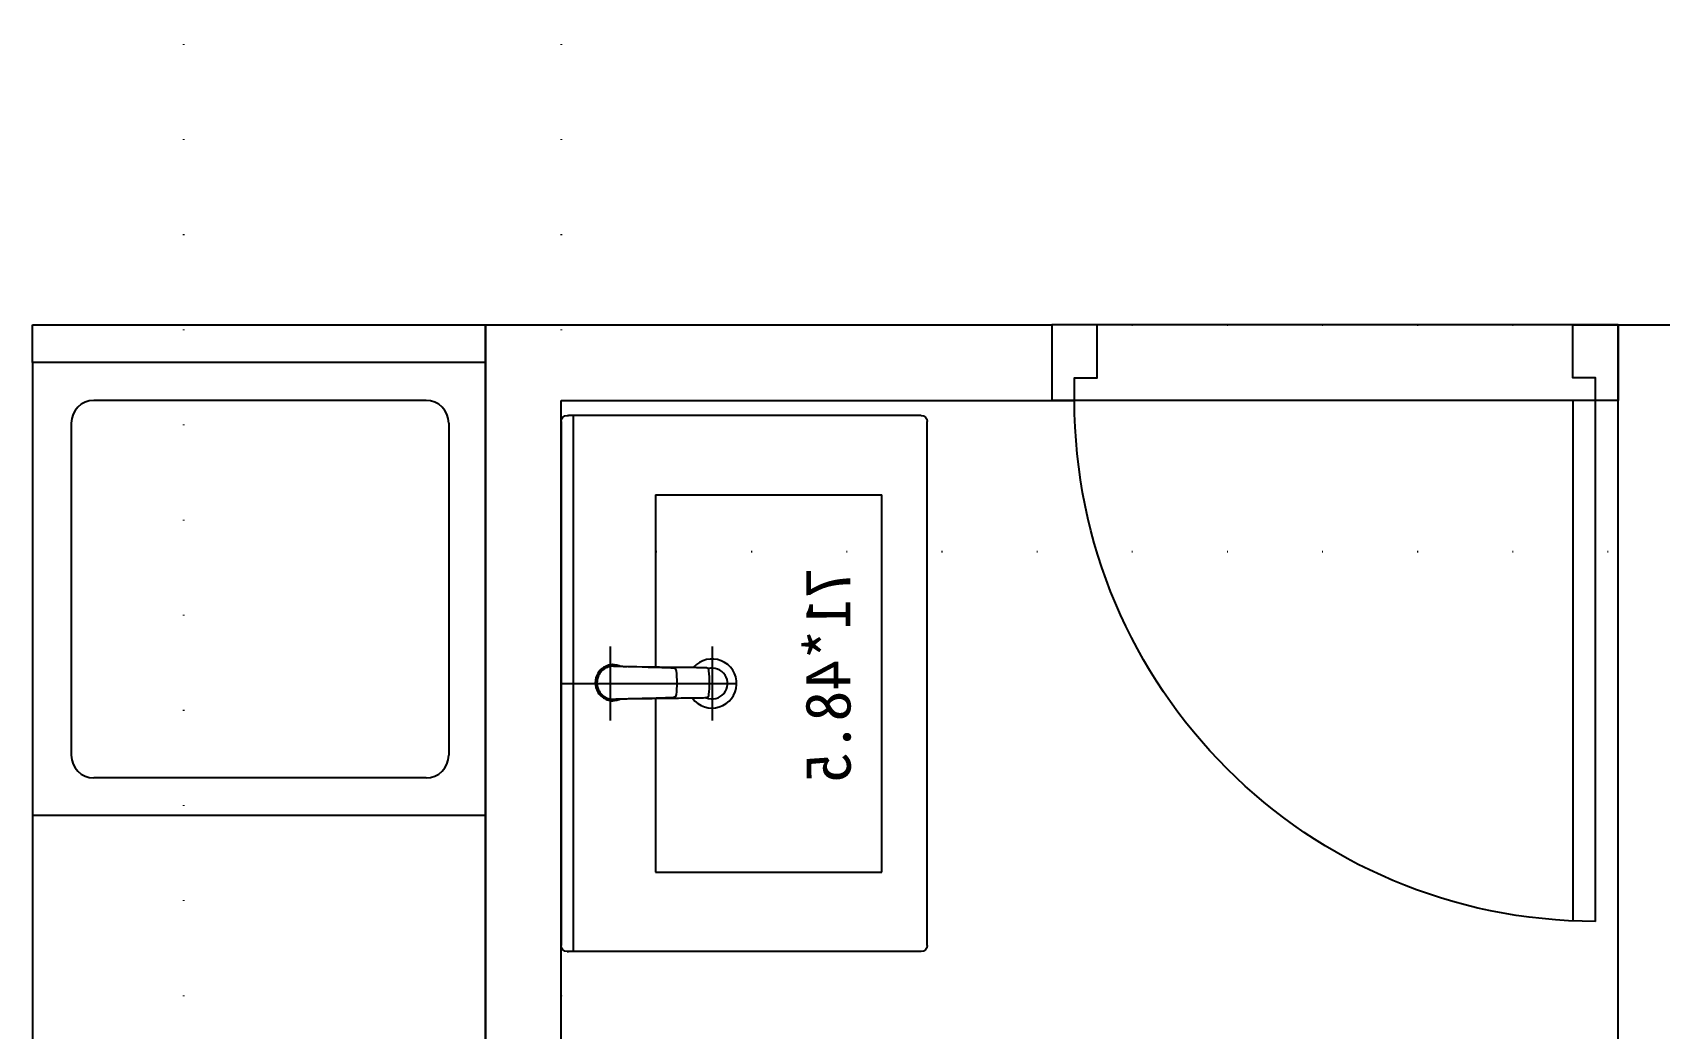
# Model space of a CAD drawing. Header units: millimetres. Extents: x 45074 to 106565, y 51012 to 60222.
# Drawn here: x 100627.2 to 100842.6, y 56542.4 to 56674.3 of the extents above; entities that cross this region are included whole.
import ezdxf

# ---------------------------------------------------------------- set-up
doc = ezdxf.new("R2010")
doc.units = ezdxf.units.MM
doc.header["$LTSCALE"] = 50
doc.header["$MEASUREMENT"] = 0
doc.linetypes.add('DOT', pattern=[0.25, 0, -0.25])
doc.layers.get('0').update_dxf_attribs({"color": 8, "linetype": 'CONTINUOUS'})
doc.layers.add('00', color=7, linetype='DOT')
doc.styles.get("Standard").update_dxf_attribs({"font": 'romanc', "bigfont": 'CHINA.SHX'})

# ---------------------------------------------------------------- blocks, each defined once
blk = doc.blocks.new('*U38', base_point=(71322.47, 1628.82))
for p, q in [((71353.97, 1633.82), (71353.97, 1702.82)), ((71356.97, 1702.82), (71356.97, 1633.82)), ((71284.97, 1623.82), (71284.97, 1633.82)), ((71353.97, 1633.82), (71284.97, 1633.82)), ((71356.97, 1633.82), (71353.97, 1633.82)), ((71359.97, 1633.82), (71356.97, 1633.82)), ((71359.97, 1623.82), (71359.97, 1633.82)), ((71359.97, 1623.82), (71284.97, 1623.82))]:
    blk.add_line(p, q)
for points in [[(71284.97, 1633.82), (71287.97, 1633.82), (71287.97, 1630.82), (71290.97, 1630.82), (71290.97, 1623.82), (71284.97, 1623.82)], [(71359.97, 1633.82), (71356.97, 1633.82), (71356.97, 1630.82), (71353.97, 1630.82), (71353.97, 1623.82), (71359.97, 1623.82)]]:
    blk.add_lwpolyline(points)
blk.add_arc((71356.97, 1633.82), 69, 90, 180)

msp = doc.modelspace()

# ---------------------------------------------------------------- linework, layer by layer
for p, q in [((100687.154, 56425.566), (100687.154, 56635.566)), ((100687.154, 56635.566), (100762.154, 56635.566)), ((100837.154, 56370.566), (100837.154, 56635.566)), ((100837.154, 56635.566), (100847.154, 56635.566)), ((100687.154, 56630.566), (100627.154, 56630.566)), ((100627.154, 56630.566), (100627.154, 56425.566)), ((100687.154, 56630.566), (100687.154, 56425.566)), ((100679.279, 56625.566), (100635.279, 56625.566)), ((100697.154, 56370.566), (100697.154, 56625.566)), ((100697.154, 56625.566), (100762.154, 56625.566)), ((100632.279, 56622.566), (100632.279, 56578.566)), ((100682.279, 56622.569), (100682.279, 56578.566)), ((100697.154, 56622.766), (100697.154, 56553.366)), ((100703.654, 56592.958), (100703.654, 56583.174)), ((100717.154, 56592.958), (100717.154, 56583.174)), ((100703.445, 56590.486), (100703.274, 56590.431)), ((100703.445, 56590.486), (100703.274, 56590.431)), ((100703.617, 56590.527), (100703.445, 56590.486)), ((100703.617, 56590.527), (100703.445, 56590.486)), ((100703.787, 56590.555), (100703.617, 56590.527)), ((100703.955, 56590.57), (100703.787, 56590.555)), ((100703.996, 56590.572), (100703.955, 56590.57)), ((100703.996, 56590.572), (100704.217, 56590.57)), ((100704.217, 56590.57), (100704.539, 56590.53)), ((100704.217, 56590.57), (100704.539, 56590.53)), ((100704.539, 56590.53), (100704.867, 56590.442)), ((100701.713, 56588.491), (100701.691, 56588.172)), ((100701.78, 56588.818), (100701.713, 56588.491)), ((100701.887, 56589.121), (100701.78, 56588.818)), ((100702.037, 56589.414), (100701.887, 56589.121)), ((100701.916, 56588.336), (100701.91, 56588.172)), ((100701.931, 56588.472), (100701.916, 56588.336)), ((100701.953, 56588.608), (100701.931, 56588.472)), ((100701.985, 56588.743), (100701.953, 56588.608)), ((100702.025, 56588.877), (100701.985, 56588.743)), ((100702.073, 56589.007), (100702.025, 56588.877)), ((100702.178, 56589.622), (100702.037, 56589.414)), ((100702.129, 56589.135), (100702.073, 56589.007)), ((100702.194, 56589.259), (100702.129, 56589.135)), ((100702.34, 56589.815), (100702.178, 56589.622)), ((100702.3, 56589.429), (100702.194, 56589.259)), ((100702.42, 56589.589), (100702.3, 56589.429)), ((100702.476, 56589.949), (100702.34, 56589.815)), ((100702.554, 56589.735), (100702.42, 56589.589)), ((100702.622, 56590.072), (100702.476, 56589.949)), ((100702.661, 56589.836), (100702.554, 56589.735)), ((100702.776, 56590.182), (100702.622, 56590.072)), ((100702.775, 56589.929), (100702.661, 56589.836)), ((100702.893, 56590.013), (100702.775, 56589.929)), ((100702.938, 56590.279), (100702.776, 56590.182)), ((100703.015, 56590.089), (100702.893, 56590.013)), ((100703.104, 56590.362), (100702.938, 56590.279)), ((100703.137, 56590.153), (100703.015, 56590.089)), ((100703.274, 56590.431), (100703.104, 56590.362)), ((100703.261, 56590.209), (100703.137, 56590.153)), ((100703.388, 56590.258), (100703.261, 56590.209)), ((100703.518, 56590.297), (100703.388, 56590.258)), ((100703.615, 56590.321), (100703.518, 56590.297)), ((100703.712, 56590.34), (100703.615, 56590.321)), ((100703.81, 56590.354), (100703.712, 56590.34)), ((100703.909, 56590.365), (100703.81, 56590.354)), ((100704.087, 56590.374), (100703.909, 56590.365)), ((100704.038, 56590.37), (100703.938, 56590.364)), ((100703.979, 56590.366), (100703.938, 56590.364)), ((100704.075, 56590.372), (100704.038, 56590.37)), ((100704.117, 56590.373), (100704.075, 56590.372)), ((100704.111, 56590.374), (100704.087, 56590.374)), ((100704.117, 56590.373), (100704.095, 56590.372)), ((100704.111, 56590.374), (100704.143, 56590.373)), ((100704.127, 56590.373), (100704.117, 56590.373)), ((100704.117, 56590.373), (100704.127, 56590.373)), ((100704.218, 56590.374), (100704.121, 56590.372)), ((100704.167, 56590.373), (100704.121, 56590.372)), ((100704.15, 56590.373), (100704.127, 56590.373)), ((100704.169, 56590.373), (100704.135, 56590.373)), ((100704.167, 56590.373), (100704.135, 56590.373)), ((100704.167, 56590.373), (100704.135, 56590.373)), ((100704.181, 56590.374), (100704.154, 56590.373)), ((100704.192, 56590.374), (100704.16, 56590.373)), ((100704.172, 56590.373), (100704.16, 56590.373)), ((100704.218, 56590.374), (100704.167, 56590.373)), ((100704.218, 56590.374), (100704.169, 56590.373)), ((100704.237, 56590.373), (100704.169, 56590.373)), ((100704.169, 56590.373), (100704.177, 56590.373)), ((100704.181, 56590.374), (100704.186, 56590.374)), ((100704.192, 56590.374), (100704.237, 56590.373)), ((100704.218, 56590.374), (100704.293, 56590.373)), ((100704.222, 56590.373), (100704.286, 56590.373)), ((100704.222, 56590.373), (100704.326, 56590.372)), ((100704.279, 56590.373), (100704.293, 56590.373)), ((100704.279, 56590.373), (100704.326, 56590.372)), ((100704.286, 56590.373), (100704.326, 56590.372)), ((100704.326, 56590.372), (100704.433, 56590.37)), ((100704.433, 56590.37), (100704.544, 56590.367)), ((100704.457, 56590.369), (100705.912, 56590.329)), ((100704.457, 56590.369), (100706.093, 56590.324)), ((100704.582, 56590.366), (100704.746, 56590.361)), ((100704.746, 56590.361), (100704.93, 56590.356)), ((100704.867, 56590.442), (100705.078, 56590.352)), ((100704.93, 56590.356), (100705.051, 56590.353)), ((100705.051, 56590.353), (100705.176, 56590.35)), ((100705.176, 56590.35), (100705.307, 56590.346)), ((100705.307, 56590.346), (100705.442, 56590.342)), ((100705.442, 56590.342), (100705.588, 56590.338)), ((100705.588, 56590.338), (100705.74, 56590.334)), ((100705.74, 56590.334), (100705.912, 56590.329)), ((100706.063, 56590.325), (100706.315, 56590.321)), ((100706.063, 56590.325), (100706.315, 56590.321)), ((100706.093, 56590.324), (100706.22, 56590.321)), ((100706.22, 56590.321), (100706.726, 56590.307)), ((100706.315, 56590.321), (100706.619, 56590.317)), ((100706.619, 56590.317), (100707.191, 56590.309)), ((100706.726, 56590.307), (100707.913, 56590.274)), ((100707.191, 56590.309), (100707.978, 56590.298)), ((100707.913, 56590.274), (100708.705, 56590.253)), ((100707.978, 56590.298), (100708.721, 56590.289)), ((100708.705, 56590.253), (100709.101, 56590.242)), ((100708.721, 56590.289), (100709.216, 56590.282)), ((100709.101, 56590.242), (100709.732, 56590.224)), ((100709.216, 56590.282), (100710.188, 56590.27)), ((100709.732, 56590.224), (100710.048, 56590.215)), ((100710.048, 56590.215), (100710.52, 56590.202)), ((100710.188, 56590.27), (100711.966, 56590.247)), ((100710.52, 56590.202), (100710.755, 56590.195)), ((100710.755, 56590.195), (100710.989, 56590.188)), ((100710.989, 56590.188), (100711.221, 56590.181)), ((100711.221, 56590.181), (100711.452, 56590.174)), ((100711.452, 56590.174), (100711.681, 56590.166)), ((100711.681, 56590.166), (100711.906, 56590.159)), ((100711.906, 56590.159), (100711.949, 56590.157)), ((100711.949, 56590.157), (100712.054, 56590.145)), ((100711.966, 56590.247), (100712.691, 56590.238)), ((100712.054, 56590.145), (100712.107, 56590.131)), ((100712.107, 56590.131), (100712.181, 56590.095)), ((100712.181, 56590.095), (100712.192, 56590.088)), ((100712.192, 56590.088), (100712.256, 56590.038)), ((100712.256, 56590.038), (100712.307, 56589.978)), ((100712.307, 56589.978), (100712.344, 56589.907)), ((100712.344, 56589.907), (100712.362, 56589.856)), ((100712.362, 56589.856), (100712.381, 56589.749)), ((100712.381, 56589.749), (100712.424, 56589.356)), ((100712.424, 56589.356), (100712.453, 56588.962)), ((100712.453, 56588.962), (100712.47, 56588.567)), ((100712.47, 56588.567), (100712.476, 56588.172)), ((100712.47, 56588.567), (100712.476, 56588.172)), ((100712.691, 56590.238), (100713.063, 56590.233)), ((100713.063, 56590.233), (100713.341, 56590.23)), ((100713.341, 56590.23), (100713.617, 56590.227)), ((100713.617, 56590.227), (100713.844, 56590.224)), ((100713.844, 56590.224), (100714.066, 56590.221)), ((100714.066, 56590.221), (100714.262, 56590.219)), ((100714.262, 56590.219), (100714.454, 56590.217)), ((100714.454, 56590.217), (100714.641, 56590.216)), ((100714.641, 56590.216), (100714.822, 56590.214)), ((100714.822, 56590.214), (100714.982, 56590.213)), ((100714.982, 56590.213), (100715.136, 56590.211)), ((100715.136, 56590.211), (100715.176, 56590.211)), ((100715.176, 56590.211), (100715.475, 56590.205)), ((100715.475, 56590.205), (100715.719, 56590.201)), ((100715.719, 56590.201), (100715.963, 56590.197)), ((100715.963, 56590.197), (100716.207, 56590.192)), ((100716.207, 56590.192), (100716.236, 56590.192)), ((100716.236, 56590.192), (100716.327, 56590.185)), ((100716.327, 56590.185), (100716.359, 56590.183)), ((100716.359, 56590.183), (100716.413, 56590.173)), ((100716.413, 56590.173), (100716.489, 56590.142)), ((100716.489, 56590.142), (100716.567, 56590.084)), ((100716.567, 56590.084), (100716.579, 56590.071)), ((100716.579, 56590.071), (100716.629, 56590.003)), ((100716.629, 56590.003), (100716.664, 56589.922)), ((100716.664, 56589.922), (100716.68, 56589.863)), ((100716.68, 56589.863), (100716.698, 56589.742)), ((100716.698, 56589.742), (100716.739, 56589.351)), ((100716.739, 56589.351), (100716.768, 56588.958)), ((100716.768, 56588.958), (100716.786, 56588.565)), ((100716.786, 56588.565), (100716.791, 56588.172)), ((100697.154, 56588.066), (100720.404, 56588.066)), ((100701.691, 56588.172), (100701.713, 56587.853)), ((100701.713, 56587.853), (100701.78, 56587.525)), ((100701.78, 56587.525), (100701.887, 56587.222)), ((100701.887, 56587.222), (100702.037, 56586.929)), ((100701.91, 56588.172), (100701.916, 56588.007)), ((100701.916, 56588.007), (100701.931, 56587.871)), ((100701.931, 56587.871), (100701.953, 56587.735)), ((100701.953, 56587.735), (100701.985, 56587.6)), ((100701.985, 56587.6), (100702.025, 56587.467)), ((100702.025, 56587.467), (100702.073, 56587.336)), ((100702.037, 56586.929), (100702.178, 56586.721)), ((100702.073, 56587.336), (100702.129, 56587.208)), ((100702.129, 56587.208), (100702.194, 56587.084)), ((100702.178, 56586.721), (100702.397, 56586.46)), ((100702.194, 56587.084), (100702.3, 56586.914)), ((100702.3, 56586.914), (100702.42, 56586.755)), ((100702.397, 56586.46), (100702.622, 56586.271)), ((100702.42, 56586.755), (100702.554, 56586.608)), ((100702.554, 56586.608), (100702.661, 56586.507)), ((100702.622, 56586.271), (100702.776, 56586.161)), ((100702.661, 56586.507), (100702.775, 56586.414)), ((100702.775, 56586.414), (100702.893, 56586.33)), ((100702.776, 56586.161), (100702.938, 56586.064)), ((100702.893, 56586.33), (100703.015, 56586.255)), ((100703.015, 56586.255), (100703.137, 56586.19)), ((100703.137, 56586.19), (100703.261, 56586.134)), ((100710.989, 56586.155), (100710.755, 56586.148)), ((100711.221, 56586.162), (100710.989, 56586.155)), ((100711.452, 56586.17), (100711.221, 56586.162)), ((100711.681, 56586.177), (100711.452, 56586.17)), ((100711.906, 56586.184), (100711.681, 56586.177)), ((100711.949, 56586.186), (100711.906, 56586.184)), ((100712.054, 56586.199), (100711.949, 56586.186)), ((100712.107, 56586.213), (100712.054, 56586.199)), ((100712.181, 56586.248), (100712.107, 56586.213)), ((100712.192, 56586.255), (100712.181, 56586.248)), ((100712.256, 56586.305), (100712.192, 56586.255)), ((100712.307, 56586.366), (100712.256, 56586.305)), ((100712.344, 56586.436), (100712.307, 56586.366)), ((100712.362, 56586.487), (100712.344, 56586.436)), ((100712.381, 56586.594), (100712.362, 56586.487)), ((100712.424, 56586.987), (100712.381, 56586.594)), ((100712.453, 56587.381), (100712.424, 56586.987)), ((100712.47, 56587.776), (100712.453, 56587.381)), ((100712.476, 56588.172), (100712.47, 56587.776)), ((100712.476, 56588.172), (100712.47, 56587.776)), ((100716.327, 56586.158), (100716.236, 56586.151)), ((100716.359, 56586.161), (100716.327, 56586.158)), ((100716.413, 56586.171), (100716.359, 56586.161)), ((100716.489, 56586.201), (100716.413, 56586.171)), ((100716.567, 56586.259), (100716.489, 56586.201)), ((100716.579, 56586.272), (100716.567, 56586.259)), ((100716.629, 56586.34), (100716.579, 56586.272)), ((100716.664, 56586.421), (100716.629, 56586.34)), ((100716.68, 56586.48), (100716.664, 56586.421)), ((100716.698, 56586.601), (100716.68, 56586.48)), ((100716.739, 56586.992), (100716.698, 56586.601)), ((100716.768, 56587.385), (100716.739, 56586.992)), ((100716.786, 56587.778), (100716.768, 56587.385)), ((100716.791, 56588.172), (100716.786, 56587.778)), ((100702.938, 56586.064), (100703.104, 56585.981)), ((100703.104, 56585.981), (100703.274, 56585.912)), ((100703.261, 56586.134), (100703.388, 56586.086)), ((100703.274, 56585.912), (100703.445, 56585.857)), ((100703.274, 56585.912), (100703.445, 56585.857)), ((100703.388, 56586.086), (100703.518, 56586.046)), ((100703.445, 56585.857), (100703.617, 56585.816)), ((100703.445, 56585.857), (100703.617, 56585.816)), ((100703.518, 56586.046), (100703.615, 56586.023)), ((100703.615, 56586.023), (100703.712, 56586.003)), ((100703.617, 56585.816), (100703.787, 56585.789)), ((100703.712, 56586.003), (100703.81, 56585.989)), ((100703.787, 56585.789), (100703.955, 56585.774)), ((100703.81, 56585.989), (100703.909, 56585.978)), ((100703.909, 56585.978), (100704.087, 56585.97)), ((100703.938, 56585.979), (100704.038, 56585.973)), ((100703.938, 56585.979), (100703.979, 56585.977)), ((100703.955, 56585.774), (100703.996, 56585.772)), ((100704.217, 56585.774), (100703.996, 56585.772)), ((100704.038, 56585.973), (100704.075, 56585.971)), ((100704.075, 56585.971), (100704.117, 56585.97)), ((100704.087, 56585.97), (100704.111, 56585.969)), ((100704.095, 56585.971), (100704.117, 56585.97)), ((100704.143, 56585.97), (100704.111, 56585.969)), ((100704.117, 56585.97), (100704.127, 56585.97)), ((100704.127, 56585.97), (100704.117, 56585.97)), ((100704.121, 56585.971), (100704.218, 56585.97)), ((100704.121, 56585.971), (100704.167, 56585.97)), ((100704.127, 56585.97), (100704.15, 56585.97)), ((100704.135, 56585.97), (100704.167, 56585.97)), ((100704.135, 56585.97), (100704.169, 56585.97)), ((100704.135, 56585.97), (100704.167, 56585.97)), ((100704.154, 56585.97), (100704.181, 56585.97)), ((100704.16, 56585.97), (100704.192, 56585.97)), ((100704.16, 56585.97), (100704.172, 56585.97)), ((100704.167, 56585.97), (100704.218, 56585.97)), ((100704.169, 56585.97), (100704.218, 56585.97)), ((100704.169, 56585.97), (100704.237, 56585.97)), ((100704.177, 56585.97), (100704.169, 56585.97)), ((100704.186, 56585.97), (100704.181, 56585.97)), ((100704.237, 56585.97), (100704.192, 56585.97)), ((100704.539, 56585.813), (100704.217, 56585.774)), ((100704.293, 56585.97), (100704.218, 56585.97)), ((100704.326, 56585.971), (100704.222, 56585.97)), ((100704.286, 56585.97), (100704.222, 56585.97)), ((100704.326, 56585.971), (100704.279, 56585.97)), ((100704.293, 56585.97), (100704.279, 56585.97)), ((100704.326, 56585.971), (100704.286, 56585.97)), ((100704.33, 56585.964), (100704.289, 56585.96)), ((100704.433, 56585.973), (100704.326, 56585.971)), ((100704.383, 56585.968), (100704.33, 56585.964)), ((100704.445, 56585.972), (100704.383, 56585.968)), ((100704.544, 56585.976), (100704.433, 56585.973)), ((100704.544, 56585.976), (100704.434, 56585.973)), ((100704.493, 56585.975), (100704.445, 56585.972)), ((100706.093, 56586.019), (100704.457, 56585.974)), ((100705.912, 56586.014), (100704.457, 56585.974)), ((100704.867, 56585.901), (100704.539, 56585.813)), ((100704.746, 56585.982), (100704.582, 56585.977)), ((100704.93, 56585.987), (100704.746, 56585.982)), ((100705.079, 56585.991), (100704.867, 56585.901)), ((100705.051, 56585.99), (100704.93, 56585.987)), ((100705.176, 56585.994), (100705.051, 56585.99)), ((100705.307, 56585.997), (100705.176, 56585.994)), ((100705.442, 56586.001), (100705.307, 56585.997)), ((100705.588, 56586.005), (100705.442, 56586.001)), ((100705.74, 56586.009), (100705.588, 56586.005)), ((100705.912, 56586.014), (100705.74, 56586.009)), ((100706.315, 56586.022), (100706.063, 56586.018)), ((100706.315, 56586.022), (100706.063, 56586.018)), ((100706.22, 56586.023), (100706.093, 56586.019)), ((100706.726, 56586.036), (100706.22, 56586.023)), ((100706.619, 56586.027), (100706.315, 56586.022)), ((100707.191, 56586.035), (100706.619, 56586.027)), ((100707.913, 56586.069), (100706.726, 56586.036)), ((100707.978, 56586.045), (100707.191, 56586.035)), ((100708.705, 56586.091), (100707.913, 56586.069)), ((100708.721, 56586.054), (100707.978, 56586.045)), ((100709.101, 56586.102), (100708.705, 56586.091)), ((100709.216, 56586.061), (100708.721, 56586.054)), ((100709.732, 56586.119), (100709.101, 56586.102)), ((100710.188, 56586.073), (100709.216, 56586.061)), ((100710.048, 56586.128), (100709.732, 56586.119)), ((100710.52, 56586.141), (100710.048, 56586.128)), ((100711.966, 56586.096), (100710.188, 56586.073)), ((100710.755, 56586.148), (100710.52, 56586.141)), ((100712.691, 56586.105), (100711.966, 56586.096)), ((100713.063, 56586.11), (100712.691, 56586.105)), ((100713.341, 56586.113), (100713.063, 56586.11)), ((100713.617, 56586.117), (100713.341, 56586.113)), ((100713.844, 56586.119), (100713.617, 56586.117)), ((100714.066, 56586.122), (100713.844, 56586.119)), ((100714.262, 56586.124), (100714.066, 56586.122)), ((100714.454, 56586.126), (100714.262, 56586.124)), ((100714.641, 56586.128), (100714.454, 56586.126)), ((100714.822, 56586.129), (100714.641, 56586.128)), ((100714.982, 56586.131), (100714.822, 56586.129)), ((100715.136, 56586.132), (100714.982, 56586.131)), ((100715.176, 56586.133), (100715.136, 56586.132)), ((100715.475, 56586.138), (100715.176, 56586.133)), ((100715.719, 56586.142), (100715.475, 56586.138)), ((100715.963, 56586.147), (100715.719, 56586.142)), ((100716.207, 56586.151), (100715.963, 56586.147)), ((100716.236, 56586.151), (100716.207, 56586.151)), ((100679.279, 56575.566), (100635.279, 56575.566)), ((100687.154, 56570.566), (100627.154, 56570.566))]:
    msp.add_line(p, q)
at = {"ltscale": 0.1}
for p, q in [((100697.954, 56623.566), (100698.154, 56623.566)), ((100744.854, 56623.566), (100698.154, 56623.566)), ((100698.754, 56623.566), (100698.754, 56552.566)), ((100745.654, 56553.366), (100745.654, 56622.766)), ((100709.654, 56613.066), (100709.654, 56590.226)), ((100709.654, 56613.066), (100739.654, 56613.066)), ((100739.654, 56563.066), (100739.654, 56613.066)), ((100709.654, 56586.117), (100709.654, 56563.066)), ((100709.654, 56563.066), (100739.654, 56563.066)), ((100698.154, 56552.566), (100697.954, 56552.566)), ((100697.954, 56552.566), (100698.154, 56552.566)), ((100744.854, 56552.566), (100698.154, 56552.566))]:
    msp.add_line(p, q, dxfattribs=at)
msp.add_lwpolyline([(100627.154, 56635.566), (100687.154, 56635.566), (100687.154, 56630.566), (100627.154, 56630.566)], close=True)
at = {"linetype": 'Continuous'}
msp.add_lwpolyline([(100627.154, 56630.566), (100627.154, 56425.566), (100687.154, 56425.566), (100687.154, 56630.566), (100627.154, 56630.566)], dxfattribs=at)
for centre, radius, start, end in [((100635.279, 56622.566), 3, 90, 180), ((100679.279, 56622.566), 3, 0.0578, 90), ((100717.154, 56588.066), 3.25, 216.64528, 138.61771), ((100717.154, 56588.066), 2.05, 247.99754, 105.64608), ((100635.279, 56578.566), 3, 180, 270), ((100679.279, 56578.566), 3, 270, 360)]:
    msp.add_arc(centre, radius, start, end)
at = {"ltscale": 0.1, "extrusion": (0, 0, -1)}
for centre, start, end in [((-100697.954, 56622.766), 0, 90), ((-100744.854, 56622.766), 90, 180), ((-100697.954, 56553.366), 270, 0), ((-100744.854, 56553.366), 180, 270)]:
    msp.add_arc(centre, 0.8, start, end, dxfattribs=at)
at = {"layer": '00'}
for p, q in [((100647.154, 57025.566), (100647.154, 56425.566)), ((100697.154, 57025.566), (100697.154, 56425.566)), ((100697.154, 56635.566), (101214.654, 56635.566)), ((100697.154, 56605.566), (101214.654, 56605.566))]:
    msp.add_line(p, q, dxfattribs=at)

# ---------------------------------------------------------------- block references
at = {"xscale": -1, "rotation": 180}
msp.add_blockref('*U38', (100799.654, 56630.566), dxfattribs=at)

# ---------------------------------------------------------------- texts
at = {"lineweight": 40, "extrusion": (0, 0, -1), "insert": (100732.528, 56589.147), "char_height": 6, "width": 43.84929, "attachment_point": 5, "text_direction": (0.002094, -0.999998, 0)}
msp.add_mtext('{\\fDFKai-SB|b0|i0|c136|p65;\\C5;71*48.5}', dxfattribs=at)

doc.saveas('drawing.dxf')
